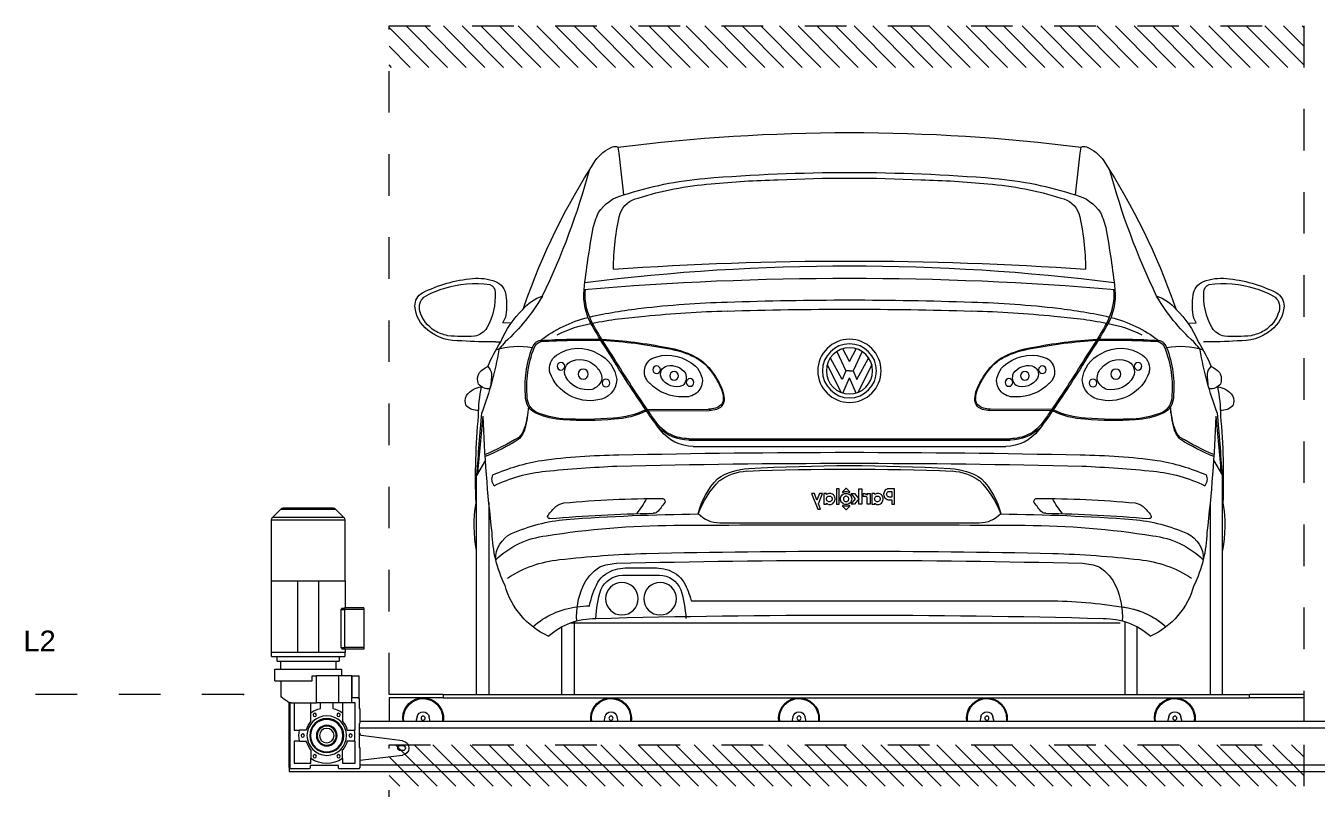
# Model space of a CAD drawing. Header units: inches. Extents: x 9.2 to 90.6, y 12.3 to 34.3.
# Drawn here: x 68.469 to 71.572, y 16.94 to 18.775 of the extents above; entities that cross this region are included whole.
import ezdxf
from ezdxf.enums import TextEntityAlignment as Align

# ---------------------------------------------------------------- set-up
doc = ezdxf.new("R2010")
doc.units = ezdxf.units.IN
doc.header["$MEASUREMENT"] = 0
doc.linetypes.add('CENTER', pattern=[10.16, 6.35, -1.27, 1.27, -1.27])
doc.linetypes.add('PHANTOM', pattern=[12.7, 6.35, -1.27, 1.27, -1.27, 1.27, -1.27])
for name, color, linetype in [('PK24-LABEL', 7, 'Continuous'), ('PK24-LOGO', 7, 'Continuous'), ('PK24E', 7, 'Continuous'), ('PK24E-COMP-CAR', 7, 'Continuous')]:
    doc.layers.add(name, color=color, linetype=linetype)
for name, color, linetype, true_color in [('PK24E-COMP-CAR_ZONE', 250, 'CENTER', 0x383e42), ('PK24E-COMP-PALLET', 132, 'Continuous', 0x00b7c8), ('PK24E-HELPER', 253, 'PHANTOM', 0xa1a1a1), ('PK24E-SYS-SHELF', 31, 'Continuous', 0xffcc5a)]:
    doc.layers.add(name, color=color, linetype=linetype, true_color=true_color)
doc.styles.get("Standard").update_dxf_attribs({"font": 'arial.ttf'})

# ---------------------------------------------------------------- blocks, each defined once
blk = doc.blocks.new('*U35')
at = {"layer": 'PK24E-COMP-CAR_ZONE', "lineweight": 5}
h = blk.add_hatch(dxfattribs=at)
h.set_pattern_fill('ANSI31', color=256)
h.set_pattern_definition([(45, (-13366.072, -11083.8307), (-2.24506403, 2.24506403), [])])
h.paths.add_polyline_path([(1018, 200.9), (798, 200.9), (798, 190.9), (1018, 190.9)])
blk.add_lwpolyline([(1018, 0), (1018, 200.9), (798, 200.9), (798, 0)], dxfattribs=at)
at = {"layer": 'PK24-LABEL', "lineweight": 5}
blk.add_attdef('LEVEL_ID', text='', height=5, dxfattribs=at).set_placement((1102.57, 10.38), align=Align.CENTER)
blk = doc.blocks.new('LOGO----DECOR-PK24')
at = {"layer": 'PK24-LOGO', "lineweight": 5}
for p, q in [((-10, 2.13), (-8.71, 2.13)), ((-10, -1.62), (-10, 2.13)), ((-9.29, 1.47), (-9.29, 0.11)), ((-8.76, 1.47), (-9.29, 1.47)), ((-9.29, 0.11), (-8.76, 0.11)), ((-8.61, 1.46), (-8.76, 1.47)), ((-8.76, 0.11), (-8.61, 0.13)), ((-8.71, 2.13), (-8.43, 2.11)), ((-8.48, 1.42), (-8.61, 1.46)), ((-8.61, 0.13), (-8.48, 0.17)), ((-8.36, 1.35), (-8.48, 1.42)), ((-8.48, 0.17), (-8.36, 0.23)), ((-8.43, 2.11), (-8.3, 2.07)), ((-8.26, 1.27), (-8.36, 1.35)), ((-8.36, 0.23), (-8.26, 0.31)), ((-8.3, 2.07), (-8.17, 2.03)), ((-8.19, 1.17), (-8.26, 1.27)), ((-8.26, 0.31), (-8.19, 0.41)), ((-8.13, 1.05), (-8.19, 1.17)), ((-8.19, 0.41), (-8.13, 0.53)), ((-8.17, 2.03), (-7.94, 1.9)), ((-8.09, 0.93), (-8.13, 1.05)), ((-8.13, 0.53), (-8.09, 0.66)), ((-8.08, 0.79), (-8.09, 0.93)), ((-8.09, 0.66), (-8.08, 0.79)), ((-7.94, 1.9), (-7.74, 1.74)), ((-7.74, 1.74), (-7.58, 1.55)), ((-7.58, 0.04), (-7.74, -0.16)), ((-7.58, 1.55), (-7.46, 1.32)), ((-7.46, 0.27), (-7.58, 0.04)), ((-7.46, 1.32), (-7.38, 1.06)), ((-7.38, 0.52), (-7.46, 0.27)), ((-7.38, 1.06), (-7.36, 0.79)), ((-7.36, 0.79), (-7.38, 0.52)), ((-7.19, -0.02), (-7.16, 0.13)), ((-7.16, 0.13), (-7.11, 0.26)), ((-7.11, 0.26), (-6.98, 0.49)), ((-6.98, 0.49), (-6.82, 0.68)), ((-6.82, 0.68), (-6.62, 0.82)), ((-6.62, 0.82), (-6.41, 0.92)), ((-6.42, 0.06), (-6.48, -0.05)), ((-6.33, 0.17), (-6.42, 0.06)), ((-6.41, 0.92), (-6.19, 0.98)), ((-6.23, 0.25), (-6.33, 0.17)), ((-6.11, 0.31), (-6.23, 0.25)), ((-6.19, 0.98), (-5.97, 1)), ((-5.98, 0.35), (-6.11, 0.31)), ((-5.84, 0.36), (-5.98, 0.35)), ((-5.97, 1), (-5.74, 0.98)), ((-5.71, 0.35), (-5.84, 0.36)), ((-5.74, 0.98), (-5.53, 0.92)), ((-5.58, 0.31), (-5.71, 0.35)), ((-5.47, 0.24), (-5.58, 0.31)), ((-5.53, 0.92), (-5.35, 0.82)), ((-5.37, 0.16), (-5.47, 0.24)), ((-5.29, 0.06), (-5.37, 0.16)), ((-5.35, 0.82), (-5.21, 0.7)), ((-5.23, -0.06), (-5.29, 0.06)), ((-5.21, 0.7), (-5.21, 0.95)), ((-5.21, 0.95), (-4.5, 0.95)), ((-4.5, 0.95), (-4.5, -1.62)), ((-3.41, 0.95), (-4.11, 0.95)), ((-4.11, 0.95), (-4.11, -1.62)), ((-3.41, 0.53), (-3.41, 0.95)), ((-3.36, 0.62), (-3.41, 0.53)), ((-3.37, -0.03), (-3.32, 0.06)), ((-3.29, 0.71), (-3.36, 0.62)), ((-3.32, 0.06), (-3.26, 0.13)), ((-3.22, 0.78), (-3.29, 0.71)), ((-3.26, 0.13), (-3.19, 0.19)), ((-3.14, 0.84), (-3.22, 0.78)), ((-3.19, 0.19), (-3.11, 0.23)), ((-3.05, 0.89), (-3.14, 0.84)), ((-3.11, 0.23), (-3.02, 0.26)), ((-2.94, 0.92), (-3.05, 0.89)), ((-3.02, 0.26), (-2.92, 0.27)), ((-2.83, 0.94), (-2.94, 0.92)), ((-2.92, 0.27), (-2.42, 0.27)), ((-2.7, 0.95), (-2.83, 0.94)), ((-2.42, 0.95), (-2.7, 0.95)), ((-2.42, 0.27), (-2.42, 0.95)), ((-1.42, 2.13), (-2.13, 2.13)), ((-2.13, 2.13), (-2.13, -1.62)), ((-1.42, -1.62), (-1.42, 2.13)), ((-0.37, 0.95), (-1.42, -0.33)), ((-0.61, -0.33), (0.44, 0.95)), ((0.44, 0.95), (-0.37, 0.95)), ((0.44, 0.19), (0.36, -0.06)), ((0.56, 0.41), (0.44, 0.19)), ((0.72, 0.61), (0.56, 0.41)), ((0.92, 0.77), (0.72, 0.61)), ((0.77, 1.32), (0.79, 1.37)), ((0.78, 1.26), (0.77, 1.32)), ((0.81, 1.24), (0.78, 1.26)), ((0.79, 1.37), (1.61, 2.19)), ((0.85, 1.23), (0.81, 1.24)), ((0.89, 1.24), (0.85, 1.23)), ((1.07, 1.32), (0.89, 1.24)), ((1.15, 0.9), (0.92, 0.77)), ((1.27, 1.37), (1.07, 1.32)), ((1.07, -0.08), (1.13, 0.03)), ((1.13, 0.03), (1.21, 0.12)), ((1.4, 0.98), (1.15, 0.9)), ((1.21, 0.12), (1.3, 0.2)), ((1.46, 1.41), (1.27, 1.37)), ((1.3, 0.2), (1.41, 0.26)), ((1.67, 1), (1.4, 0.98)), ((1.41, 0.26), (1.54, 0.3)), ((1.67, 1.42), (1.46, 1.41)), ((1.54, 0.3), (1.67, 0.31)), ((1.61, 2.19), (1.67, 2.21)), ((1.67, 2.21), (1.73, 2.19)), ((1.87, 1.41), (1.67, 1.42)), ((1.94, 0.98), (1.67, 1)), ((1.67, 0.31), (1.8, 0.3)), ((1.73, 2.19), (2.54, 1.37)), ((1.8, 0.3), (1.92, 0.26)), ((2.07, 1.37), (1.87, 1.41)), ((1.92, 0.26), (2.03, 0.2)), ((2.19, 0.9), (1.94, 0.98)), ((2.03, 0.2), (2.13, 0.12)), ((2.26, 1.32), (2.07, 1.37)), ((2.13, 0.12), (2.2, 0.03)), ((2.41, 0.77), (2.19, 0.9)), ((2.2, 0.03), (2.26, -0.08)), ((2.45, 1.24), (2.26, 1.32)), ((2.61, 0.61), (2.41, 0.77)), ((2.48, 1.23), (2.45, 1.24)), ((2.52, 1.24), (2.48, 1.23)), ((2.55, 1.26), (2.52, 1.24)), ((2.54, 1.37), (2.57, 1.32)), ((2.57, 1.32), (2.55, 1.26)), ((2.78, 0.41), (2.61, 0.61)), ((2.9, 0.19), (2.78, 0.41)), ((2.98, -0.06), (2.9, 0.19)), ((3.31, 2.13), (4.01, 2.13)), ((3.31, -1.62), (3.31, 2.13)), ((4.01, 2.13), (4.01, -1.62)), ((4.37, -0.02), (4.4, 0.13)), ((4.4, 0.13), (4.45, 0.26)), ((4.45, 0.26), (4.58, 0.49)), ((4.58, 0.49), (4.74, 0.68)), ((4.74, 0.68), (4.93, 0.82)), ((4.93, 0.82), (5.15, 0.92)), ((5.14, 0.06), (5.08, -0.05)), ((5.23, 0.17), (5.14, 0.06)), ((5.15, 0.92), (5.37, 0.98)), ((5.33, 0.25), (5.23, 0.17)), ((5.45, 0.31), (5.33, 0.25)), ((5.37, 0.98), (5.59, 1)), ((5.58, 0.35), (5.45, 0.31)), ((5.72, 0.36), (5.58, 0.35)), ((5.59, 1), (5.82, 0.98)), ((5.85, 0.35), (5.72, 0.36)), ((5.82, 0.98), (6.03, 0.92)), ((5.98, 0.31), (5.85, 0.35)), ((6.09, 0.24), (5.98, 0.31)), ((6.03, 0.92), (6.21, 0.82)), ((6.19, 0.16), (6.09, 0.24)), ((6.27, 0.06), (6.19, 0.16)), ((6.21, 0.82), (6.35, 0.7)), ((6.32, -0.06), (6.27, 0.06)), ((6.35, 0.7), (6.35, 0.95)), ((6.35, 0.95), (7.06, 0.95)), ((7.06, 0.95), (7.06, -1.62)), ((8.33, -1.51), (7.31, 0.95)), ((7.31, 0.95), (8.05, 0.95)), ((8.05, 0.95), (8.68, -0.63)), ((10, 0.95), (8.51, -2.81)), ((8.68, -0.63), (9.27, 0.95)), ((9.27, 0.95), (10, 0.95)), ((-9.29, -1.62), (-10, -1.62)), ((-8.71, -0.55), (-9.29, -0.55)), ((-9.29, -0.55), (-9.29, -1.62)), ((-8.43, -0.52), (-8.71, -0.55)), ((-8.3, -0.49), (-8.43, -0.52)), ((-8.17, -0.44), (-8.3, -0.49)), ((-7.94, -0.32), (-8.17, -0.44)), ((-7.74, -0.16), (-7.94, -0.32)), ((-7.22, -0.33), (-7.21, -0.17)), ((-7.21, -0.5), (-7.22, -0.33)), ((-7.21, -0.17), (-7.19, -0.02)), ((-7.19, -0.65), (-7.21, -0.5)), ((-7.16, -0.79), (-7.19, -0.65)), ((-7.1, -0.92), (-7.16, -0.79)), ((-6.97, -1.15), (-7.1, -0.92)), ((-6.81, -1.34), (-6.97, -1.15)), ((-6.62, -1.48), (-6.81, -1.34)), ((-6.41, -1.59), (-6.62, -1.48)), ((-6.52, -0.18), (-6.53, -0.33)), ((-6.53, -0.33), (-6.52, -0.47)), ((-6.48, -0.05), (-6.52, -0.18)), ((-6.52, -0.47), (-6.48, -0.6)), ((-6.48, -0.6), (-6.42, -0.72)), ((-6.42, -0.72), (-6.33, -0.82)), ((-6.19, -1.65), (-6.41, -1.59)), ((-6.33, -0.82), (-6.23, -0.9)), ((-6.23, -0.9), (-6.11, -0.97)), ((-5.98, -1.67), (-6.19, -1.65)), ((-6.11, -0.97), (-5.98, -1.01)), ((-5.98, -1.01), (-5.84, -1.02)), ((-5.74, -1.65), (-5.98, -1.67)), ((-5.84, -1.02), (-5.71, -1.01)), ((-5.53, -1.57), (-5.74, -1.65)), ((-5.71, -1.01), (-5.58, -0.97)), ((-5.58, -0.97), (-5.47, -0.9)), ((-5.35, -1.47), (-5.53, -1.57)), ((-5.47, -0.9), (-5.37, -0.82)), ((-5.37, -0.82), (-5.29, -0.72)), ((-5.21, -1.33), (-5.35, -1.47)), ((-5.29, -0.72), (-5.23, -0.6)), ((-5.2, -0.19), (-5.23, -0.06)), ((-5.23, -0.6), (-5.2, -0.47)), ((-5.21, -1.62), (-5.21, -1.33)), ((-5.21, -1.33), (-5.21, -1.33)), ((-4.5, -1.62), (-5.21, -1.62)), ((-5.19, -0.33), (-5.2, -0.19)), ((-5.2, -0.47), (-5.19, -0.33)), ((-4.11, -1.62), (-3.41, -1.62)), ((-3.41, -0.21), (-3.4, -0.12)), ((-3.41, -1.62), (-3.41, -0.21)), ((-3.4, -0.12), (-3.37, -0.03)), ((-2.13, -1.62), (-1.42, -1.62)), ((-1.42, -0.33), (-0.37, -1.62)), ((0.44, -1.62), (-0.61, -0.33)), ((-0.37, -1.62), (0.44, -1.62)), ((0.36, -0.06), (0.33, -0.33)), ((0.33, -0.33), (0.36, -0.6)), ((0.36, -0.6), (0.44, -0.85)), ((0.44, -0.85), (0.56, -1.08)), ((0.56, -1.08), (0.72, -1.28)), ((0.72, -1.28), (0.92, -1.44)), ((0.77, -1.98), (0.78, -1.93)), ((0.79, -2.04), (0.77, -1.98)), ((0.78, -1.93), (0.81, -1.9)), ((1.61, -2.85), (0.79, -2.04)), ((0.81, -1.9), (0.85, -1.89)), ((0.85, -1.89), (0.89, -1.9)), ((0.89, -1.9), (1.07, -1.98)), ((0.92, -1.44), (1.15, -1.56)), ((1.02, -0.33), (1.03, -0.2)), ((1.03, -0.46), (1.02, -0.33)), ((1.03, -0.2), (1.07, -0.08)), ((1.07, -0.59), (1.03, -0.46)), ((1.13, -0.7), (1.07, -0.59)), ((1.07, -1.98), (1.27, -2.04)), ((1.21, -0.79), (1.13, -0.7)), ((1.15, -1.56), (1.4, -1.64)), ((1.3, -0.87), (1.21, -0.79)), ((1.27, -2.04), (1.46, -2.07)), ((1.41, -0.93), (1.3, -0.87)), ((1.4, -1.64), (1.67, -1.67)), ((1.54, -0.97), (1.41, -0.93)), ((1.46, -2.07), (1.67, -2.09)), ((1.67, -0.98), (1.54, -0.97)), ((1.67, -2.88), (1.61, -2.85)), ((1.8, -0.97), (1.67, -0.98)), ((1.67, -1.67), (1.94, -1.64)), ((1.67, -2.09), (1.87, -2.07)), ((1.73, -2.85), (1.67, -2.88)), ((2.54, -2.04), (1.73, -2.85)), ((1.92, -0.93), (1.8, -0.97)), ((1.87, -2.07), (2.07, -2.04)), ((2.03, -0.87), (1.92, -0.93)), ((1.94, -1.64), (2.19, -1.56)), ((2.13, -0.79), (2.03, -0.87)), ((2.07, -2.04), (2.26, -1.98)), ((2.2, -0.7), (2.13, -0.79)), ((2.19, -1.56), (2.41, -1.44)), ((2.26, -0.59), (2.2, -0.7)), ((2.26, -0.08), (2.3, -0.2)), ((2.3, -0.46), (2.26, -0.59)), ((2.26, -1.98), (2.45, -1.9)), ((2.3, -0.2), (2.31, -0.33)), ((2.31, -0.33), (2.3, -0.46)), ((2.41, -1.44), (2.61, -1.28)), ((2.45, -1.9), (2.48, -1.89)), ((2.48, -1.89), (2.52, -1.9)), ((2.52, -1.9), (2.55, -1.93)), ((2.57, -1.98), (2.54, -2.04)), ((2.55, -1.93), (2.57, -1.98)), ((2.61, -1.28), (2.78, -1.08)), ((2.78, -1.08), (2.9, -0.85)), ((2.9, -0.85), (2.98, -0.6)), ((3, -0.33), (2.98, -0.06)), ((2.98, -0.6), (3, -0.33)), ((4.01, -1.62), (3.31, -1.62)), ((4.34, -0.17), (4.37, -0.02)), ((4.34, -0.33), (4.34, -0.17)), ((4.34, -0.5), (4.34, -0.33)), ((4.37, -0.65), (4.34, -0.5)), ((4.4, -0.79), (4.37, -0.65)), ((4.46, -0.92), (4.4, -0.79)), ((4.59, -1.15), (4.46, -0.92)), ((4.75, -1.34), (4.59, -1.15)), ((4.94, -1.48), (4.75, -1.34)), ((5.15, -1.59), (4.94, -1.48)), ((5.04, -0.18), (5.03, -0.33)), ((5.03, -0.33), (5.04, -0.47)), ((5.08, -0.05), (5.04, -0.18)), ((5.04, -0.47), (5.08, -0.6)), ((5.08, -0.6), (5.14, -0.72)), ((5.14, -0.72), (5.23, -0.82)), ((5.37, -1.65), (5.15, -1.59)), ((5.23, -0.82), (5.33, -0.9)), ((5.33, -0.9), (5.45, -0.97)), ((5.58, -1.67), (5.37, -1.65)), ((5.45, -0.97), (5.58, -1.01)), ((5.58, -1.01), (5.72, -1.02)), ((5.81, -1.65), (5.58, -1.67)), ((5.72, -1.02), (5.85, -1.01)), ((6.03, -1.57), (5.81, -1.65)), ((5.85, -1.01), (5.98, -0.97)), ((5.98, -0.97), (6.09, -0.9)), ((6.21, -1.47), (6.03, -1.57)), ((6.09, -0.9), (6.19, -0.82)), ((6.19, -0.82), (6.27, -0.72)), ((6.35, -1.33), (6.21, -1.47)), ((6.27, -0.72), (6.32, -0.6)), ((6.36, -0.19), (6.32, -0.06)), ((6.32, -0.6), (6.36, -0.47)), ((6.35, -1.62), (6.35, -1.33)), ((6.35, -1.33), (6.35, -1.33)), ((7.06, -1.62), (6.35, -1.62)), ((6.37, -0.33), (6.36, -0.19)), ((6.36, -0.47), (6.37, -0.33)), ((7.8, -2.81), (8.33, -1.51)), ((8.51, -2.81), (7.8, -2.81))]:
    blk.add_line(p, q, dxfattribs=at)
blk = doc.blocks.new('SEDAN--ONPALLET-BACK-COMP-PKE24')
at = {"layer": 'PK24E-COMP-CAR', "lineweight": 5}
for p, q in [((-78.19, 93.65), (-78.57, 92.66)), ((78.18, 93.65), (78.56, 92.66)), ((-83.42, 89.39), (-82.8, 90.58)), ((83.41, 89.39), (82.79, 90.58)), ((-81.39, 89.38), (-83.42, 89.39)), ((81.38, 89.38), (83.41, 89.39)), ((85.14, 84.82), (83.86, 84.82)), ((-1.8, 75.79), (-4.54, 80.95)), ((-3.03, 82.53), (-0.89, 77.91)), ((0, 80.09), (-1.62, 83.19)), ((0, 80.09), (1.61, 83.19)), ((3.03, 82.53), (0.88, 77.91)), ((1.79, 75.79), (4.53, 80.95)), ((-5.34, 79.42), (-2.11, 72.72)), ((-0.89, 77.91), (-1.8, 75.79)), ((0, 77.91), (-0.89, 77.91)), ((0, 77.91), (0.88, 77.91)), ((0.88, 77.91), (1.79, 75.79)), ((5.33, 79.42), (2.1, 72.72)), ((-1.6, 72.54), (0, 76.15)), ((1.59, 72.54), (0, 76.15)), ((-48.61, 68.57), (-33.94, 68.66)), ((-48.4, 68.25), (-33.73, 68.34)), ((48.39, 68.25), (33.72, 68.34)), ((48.6, 68.57), (33.93, 68.66)), ((38.65, 61.55), (-38.66, 61.55)), ((38.65, 61.19), (-38.66, 61.19)), ((37.58, 59.7), (-37.59, 59.7)), ((-87.57, 56.39), (-89.7, 52.69)), ((87.56, 56.39), (89.7, 52.69)), ((-89.7, 0), (-89.7, 52.69)), ((89.7, 0), (89.7, 52.69)), ((-86.74, 46.15), (-86.74, 0)), ((86.73, 46.15), (86.73, 0)), ((54.62, 28.71), (45.73, 28.71)), ((53.92, 30.48), (46.42, 30.48)), ((38.11, 22.56), (-48.96, 22.56)), ((-69.17, 0), (-69.17, 16.29)), ((-66.2, 17.52), (-66.2, 0)), ((67.12, 17.21), (-65.12, 17.21)), ((66.2, 17.52), (66.2, 0)), ((69.16, 0), (69.16, 16.29))]:
    blk.add_line(p, q, dxfattribs=at)
for centre, radius in [((0, 77.87), 7.61), ((0, 77.87), 6.51), ((0, 77.87), 5.56), ((-69.42, 78.97), 0.922), ((-64.06, 77.1), 1.21), ((-46.41, 78.14), 0.922), ((-42.21, 76.65), 1.04), ((42.2, 76.65), 1.04), ((46.4, 78.14), 0.922), ((64.06, 77.1), 1.21), ((69.41, 78.97), 0.922), ((-58.58, 74.94), 0.922), ((-38.35, 75.07), 0.922), ((38.34, 75.07), 0.922), ((58.57, 74.94), 0.922), ((45.54, 23.04), 3.91), ((54.74, 23.04), 3.91)]:
    blk.add_circle(centre, radius, dxfattribs=at)
for centre, radius, start, end in [((0, -306.42), 441.62, 82.7549, 97.2451), ((-53.72, 123.47), 8.91, 111.7295, 146.4808), ((-56.43, 130.59), 1.3, 56.0817, 117.0246), ((-1705.96, -70.58), 1662.61, 6.58929, 6.98737), ((1705.95, -70.58), 1662.61, 173.01263, 173.41071), ((56.42, 130.59), 1.3, 62.9754, 123.9183), ((53.71, 123.47), 8.91, 33.5192, 68.2705), ((73.75, 40.71), 160.89, 146.9751, 160.7906), ((-73.76, 40.71), 160.89, 19.2094, 33.0249), ((-232.16, 172.11), 175.68, 334.28, 344.8153), ((-27.15, 36.74), 87.78, 94.9922, 108.0402), ((0, -299.58), 425.19, 85.3076, 94.6924), ((0, -236.02), 360.28, 87.2594, 92.7406), ((27.14, 36.74), 87.78, 71.9598, 85.0078), ((232.15, 172.11), 175.68, 195.1847, 205.72), ((-27.01, 44.32), 78.81, 94.578, 107.6248), ((-11.48, -105.61), 229.53, 91.4347, 95.4539), ((11.48, -105.61), 229.53, 84.5461, 88.5653), ((27, 44.32), 78.81, 72.3752, 85.422), ((-52.08, 110.61), 9.85, 103.2514, 147.2793), ((-49.66, 113.65), 5.91, 101.7996, 159.3121), ((49.65, 113.65), 5.91, 20.6879, 78.2004), ((52.07, 110.61), 9.85, 32.7207, 76.7486), ((-42.4, 107.59), 19.8, 155.0777, 167.6656), ((2.09, 102.19), 58.86, 166.7004, 179.8799), ((-2.1, 102.19), 58.86, 0.1201, 13.2996), ((42.39, 107.59), 19.8, 12.3344, 24.9223), ((204.77, 65.47), 270.53, 170.1331, 173.2046), ((-204.78, 65.47), 270.53, 6.7954, 9.8669), ((0, -408.79), 511.92, 82.8586, 97.1414), ((0, -708.69), 812.99, 85.99614, 94.00386), ((-87.69, 66.79), 33.42, 95.082, 116.6494), ((-89.33, 88.38), 11.77, 69.152, 96.4359), ((-86.68, 95.66), 4.03, 6.1344, 67.6054), ((0, -661.52), 761.68, 85.1916, 94.8084), ((86.67, 95.66), 4.03, 112.3946, 173.8656), ((89.33, 88.38), 11.77, 83.5641, 110.848), ((87.68, 66.79), 33.42, 63.3506, 84.918), ((-100.94, 93.54), 3.58, 119.0895, 181.663), ((-91.84, 78.02), 20.5, 106.2161, 121.0426), ((-90, 74.41), 24.49, 81.7517, 107.9773), ((-100.63, 95.81), 15.41, 330.613, 3.6615), ((-87.23, 96.8), 1.99, 359.75, 68.1096), ((-49.29, 96.14), 14.63, 174.7585, 210.2173), ((-48.95, 96.28), 14.63, 175.1799, 210.2173), ((48.94, 96.28), 14.63, 329.7827, 4.8201), ((49.28, 96.14), 14.63, 329.7827, 5.2415), ((100.62, 95.81), 15.41, 176.3385, 209.387), ((87.22, 96.8), 1.99, 111.8904, 180.25), ((90, 74.41), 24.49, 72.0227, 98.2483), ((91.83, 78.02), 20.5, 58.9574, 73.7839), ((100.94, 93.54), 3.58, 358.337, 60.9105), ((-96.73, 93.91), 7.81, 183.5184, 233.0831), ((-100.21, 93.18), 3.25, 132.4659, 197.315), ((-111.73, 117.38), 43.53, 311.6388, 330.3946), ((-97.34, 93.67), 14.86, 347.9987, 9.3674), ((-70.54, 85.98), 10.45, 108.7213, 140.2441), ((-24.17, -125.3), 219.77, 91.3793, 96.7753), ((0, -729.84), 824.77, 87.95349, 92.04651), ((24.16, -125.3), 219.77, 83.2247, 88.6207), ((111.72, 117.38), 43.53, 209.6054, 228.3612), ((70.53, 85.98), 10.45, 39.7559, 71.2787), ((97.33, 93.67), 14.86, 170.6326, 192.0013), ((96.72, 93.91), 7.81, 306.9169, 356.4816), ((100.2, 93.18), 3.25, 342.685, 47.5341), ((-95.23, 94.63), 8.44, 196.6287, 237.6331), ((-62.99, 76.43), 22.5, 133.8314, 158.0251), ((-55.39, 60.52), 31.12, 103.9165, 127.5363), ((-37.92, -16.3), 109.91, 96.3588, 102.9332), ((-41.21, -18.05), 109.37, 94.2006, 100.8696), ((-23.53, -158.53), 250.88, 91.3516, 95.8781), ((0, -917.39), 1010.09, 88.32968, 91.67032), ((23.52, -158.53), 250.88, 84.1219, 88.6484), ((41.2, -18.05), 109.37, 79.1304, 85.7994), ((37.91, -16.3), 109.91, 77.0668, 83.6412), ((55.38, 60.52), 31.12, 52.4637, 76.0835), ((62.98, 76.43), 22.5, 21.9749, 46.1686), ((95.22, 94.63), 8.44, 302.3669, 343.3713), ((-94.05, 96.69), 11.64, 230.7729, 273.9635), ((-94.33, 97.07), 10.99, 240.4865, 257.8848), ((-90.95, 90.58), 4.42, 279.8854, 328.087), ((-56.08, 57.32), 32.54, 100.8472, 115.9658), ((23.13, 136.48), 97.51, 209.2858, 214.1647), ((23.46, 136.62), 97.51, 209.2858, 214.1647), ((-23.47, 136.62), 97.51, 325.8353, 330.7142), ((-23.13, 136.48), 97.51, 325.8353, 330.7142), ((56.07, 57.32), 32.54, 64.0342, 79.1528), ((90.94, 90.58), 4.42, 211.913, 260.1146), ((94.05, 96.69), 11.64, 266.0365, 309.2271), ((94.33, 97.07), 10.99, 282.1152, 299.5135), ((-92.89, 121.27), 35.15, 263.8729, 274.4004), ((-85.71, 196.49), 111.67, 266.1296, 270.2906), ((-57.79, 67.26), 31.44, 145.9831, 158.2919), ((-118.58, 114.5), 46.46, 317.8416, 320.3425), ((-72.97, 82.12), 3.58, 131.3061, 157.2543), ((-73.48, 82.48), 2.54, 105.7649, 159.5738), ((-74.08, 83.08), 2.14, 97.396, 125.9447), ((-63.65, -88.82), 174.34, 88.7985, 93.5194), ((-63.47, -89.09), 174.34, 88.7985, 93.5194), ((-65.58, -24.83), 110.46, 78.6349, 86.8746), ((-65.43, -25.08), 110.46, 78.6349, 86.8746), ((65.42, -25.08), 110.46, 93.1254, 101.3651), ((65.57, -24.83), 110.46, 93.1254, 101.3651), ((63.46, -89.09), 174.34, 86.4806, 91.2015), ((63.64, -88.82), 174.34, 86.4806, 91.2015), ((73.47, 82.48), 2.54, 20.4262, 74.2351), ((74.07, 83.08), 2.14, 54.0553, 82.604), ((72.96, 82.12), 3.58, 22.7457, 48.6939), ((118.57, 114.5), 46.46, 219.6575, 222.1584), ((57.78, 67.26), 31.44, 21.7081, 34.0169), ((85.7, 196.49), 111.67, 269.7094, 273.8704), ((92.88, 121.27), 35.15, 265.5996, 276.1271), ((-163.05, 96.22), 79.84, 339.1233, 350.3985), ((-79.48, 65.91), 17.88, 79.6458, 108.1931), ((-83.51, 82.79), 0.82, 140.0391, 172.0315), ((-51.77, 74.05), 26.26, 158.9072, 185.5919), ((-51.36, 73.92), 26.26, 158.9072, 185.5919), ((-68.22, 78.42), 3.94, 125.3333, 194.4275), ((-65.22, 74.11), 9.19, 58.9582, 125.0893), ((-63.8, 74.87), 7.85, 6.5791, 64.9422), ((170.36, 220), 266.59, 211.2452, 214.696), ((170.7, 220.13), 266.59, 211.2452, 214.696), ((-45.64, 77.68), 3.7, 121.086, 229.6381), ((-43.75, 71.97), 9.66, 54.2221, 113.1395), ((-47.59, 60.39), 23.38, 64.0562, 80.7119), ((-47.43, 60.14), 23.38, 64.0562, 80.7119), ((-42.55, 71.07), 11.57, 45.6275, 63.3318), ((-42.71, 70.68), 11.84, 47.2334, 62.3277), ((42.55, 71.07), 11.57, 116.6682, 134.3725), ((42.7, 70.68), 11.84, 117.6723, 132.7666), ((47.42, 60.14), 23.38, 99.2881, 115.9438), ((47.58, 60.39), 23.38, 99.2881, 115.9438), ((43.75, 71.97), 9.66, 66.8605, 125.7779), ((45.63, 77.68), 3.7, 310.3619, 58.914), ((-170.71, 220.13), 266.59, 325.304, 328.7548), ((-170.37, 220), 266.59, 325.304, 328.7548), ((63.79, 74.87), 7.85, 115.0578, 173.4209), ((65.21, 74.11), 9.19, 54.9107, 121.0418), ((68.22, 78.42), 3.94, 345.5725, 54.6667), ((51.35, 73.92), 26.26, 354.4081, 21.0928), ((79.47, 65.91), 17.88, 71.8069, 100.3542), ((51.76, 74.05), 26.26, 354.4081, 21.0928), ((83.5, 82.79), 0.82, 7.9685, 39.9609), ((163.04, 96.22), 79.84, 189.6015, 200.8767), ((-84.99, 74.09), 5.2, 112.8005, 143.886), ((-88.49, 77.06), 2.35, 2.7051, 50.7396), ((-65.76, 77.66), 2.78, 108.3649, 206.1332), ((-64.89, 75.08), 5.51, 36.9767, 108.4916), ((-62.8, 76.17), 3.2, 348.406, 43.923), ((-43.4, 77.09), 2.06, 102.2281, 208.5248), ((-43.05, 74.8), 4.37, 35.0533, 100.4062), ((-40.94, 74.99), 5.59, 5.0066, 59.5481), ((-48.8, 66.06), 19.42, 22.2374, 43.2818), ((-48.6, 66.03), 19.42, 22.2374, 43.2818), ((48.59, 66.03), 19.42, 136.7182, 157.7626), ((48.79, 66.06), 19.42, 136.7182, 157.7626), ((40.93, 74.99), 5.59, 120.4519, 174.9934), ((43.04, 74.8), 4.37, 79.5938, 144.9467), ((43.39, 77.09), 2.06, 331.4752, 77.7719), ((62.79, 76.17), 3.2, 136.077, 191.594), ((64.88, 75.08), 5.51, 71.5084, 143.0233), ((65.76, 77.66), 2.78, 333.8668, 71.6351), ((88.48, 77.06), 2.35, 129.2604, 177.2949), ((84.98, 74.09), 5.2, 36.114, 67.1995), ((-85.88, 75.84), 3.56, 158.334, 199.1479), ((-86.82, 76.71), 3.16, 219.9674, 276.0093), ((-99.21, 76.61), 13.08, 346.5453, 2.4829), ((-62.48, 80.84), 10.15, 199.572, 281.0273), ((-62.96, 79.36), 6.05, 208.8387, 280.4369), ((-63.07, 76.87), 3.67, 289.2747, 338.5219), ((-61.09, 75.93), 5.09, 276.2864, 358.2545), ((-40.4, 82.25), 10.62, 224.0368, 272.2346), ((-41.63, 78.14), 4.12, 209.6432, 291.8182), ((-41.84, 76.24), 2.6, 312.2585, 24.2049), ((-39.45, 75.68), 4.09, 262.4683, 357.1429), ((39.44, 75.68), 4.09, 182.8571, 277.5317), ((41.84, 76.24), 2.6, 155.7951, 227.7415), ((40.39, 82.25), 10.62, 267.7654, 315.9632), ((41.62, 78.14), 4.12, 248.1818, 330.3568), ((61.08, 75.93), 5.09, 181.7455, 263.7136), ((63.06, 76.87), 3.67, 201.4781, 250.7253), ((62.47, 80.84), 10.15, 258.9727, 340.428), ((62.95, 79.36), 6.05, 259.5631, 331.1613), ((99.2, 76.61), 13.08, 177.5171, 193.4547), ((86.81, 76.71), 3.16, 263.9907, 320.0326), ((85.87, 75.84), 3.56, 340.8521, 21.666), ((-88.85, 70.61), 3.56, 158.334, 199.1479), ((-87.96, 68.86), 5.2, 95.956, 143.886), ((-57.79, 67.26), 31.44, 167.564, 180.3404), ((-73.54, 71.6), 4.37, 181.3999, 243.9912), ((-36.64, 71.01), 6.29, 1.5811, 22.4164), ((-36.44, 70.98), 6.29, 1.5811, 22.4164), ((36.43, 70.98), 6.29, 157.5836, 178.4189), ((36.63, 71.01), 6.29, 157.5836, 178.4189), ((73.53, 71.6), 4.37, 296.0088, 358.6001), ((87.95, 68.86), 5.2, 36.114, 84.044), ((57.78, 67.26), 31.44, 359.6596, 12.436), ((88.84, 70.61), 3.56, 340.8521, 21.666), ((-89.18, 72.97), 4.66, 229.3781, 269.5577), ((-104.31, 71.56), 27.17, 343.7699, 355.1958), ((-104.62, 71.06), 27.47, 344.9792, 356.1913), ((-73.38, 71.54), 4.12, 182.5999, 241.1001), ((-57.63, 85.87), 19.37, 272.5053, 296.408), ((7.81, 105.64), 67.51, 213.4958, 216.2012), ((-34.14, 75.76), 7.1, 271.5702, 285.6632), ((-33.92, 75.44), 7.1, 271.5702, 285.6632), ((-32.71, 71.23), 2.36, 281.9825, 358.8445), ((-32.69, 71.2), 2.69, 284.7999, 316.228), ((-32.86, 71.05), 2.71, 321.0711, 2.2929), ((32.85, 71.05), 2.71, 177.7071, 218.9289), ((32.7, 71.23), 2.36, 181.1555, 258.0175), ((32.68, 71.2), 2.69, 223.772, 255.2001), ((33.91, 75.44), 7.1, 254.3368, 268.4298), ((34.13, 75.76), 7.1, 254.3368, 268.4298), ((-7.82, 105.64), 67.51, 323.7988, 326.5042), ((57.62, 85.87), 19.37, 243.592, 267.4947), ((73.38, 71.54), 4.12, 298.8999, 357.4001), ((104.61, 71.06), 27.47, 183.8087, 195.0208), ((104.3, 71.56), 27.17, 184.8042, 196.2301), ((89.17, 72.97), 4.66, 270.4423, 310.6219), ((75.79, 51.98), 165.71, 174.7739, 182.0473), ((2809.42, -170.04), 2907.61, 175.3087, 175.60428), ((352.68, 20.75), 443.21, 174.014, 175.7847), ((265.97, 79.98), 354.33, 182.1048, 186.6492), ((-67.85, 84.74), 18.68, 245.9927, 267.0881), ((-67.64, 85.42), 19.11, 246.1134, 265.9507), ((-63.93, 143.35), 77.17, 266.2475, 275.3212), ((-63.75, 143.08), 77.17, 266.2475, 275.3212), ((-57.44, 85.6), 19.37, 272.5053, 296.408), ((7.47, 105.51), 67.51, 213.4958, 218.3507), ((-39.02, 70.72), 9.11, 212.922, 244.1396), ((39.01, 70.72), 9.11, 295.8604, 327.078), ((-7.48, 105.51), 67.51, 321.6493, 326.5042), ((57.43, 85.6), 19.37, 243.592, 267.4947), ((63.74, 143.08), 77.17, 264.6788, 273.7525), ((63.93, 143.35), 77.17, 264.6788, 273.7525), ((67.84, 84.74), 18.68, 272.9119, 294.0073), ((67.63, 85.42), 19.11, 274.0493, 293.8866), ((-265.98, 79.98), 354.33, 353.3508, 357.8952), ((-352.68, 20.75), 443.21, 4.2153, 5.986), ((-2809.43, -170.04), 2907.61, 4.39572, 4.6913), ((-75.79, 51.98), 165.71, 357.9527, 5.2261), ((-83.55, 65.41), 5.65, 313.568, 344.996), ((-82.6, 65.28), 4.56, 311.6151, 343.2193), ((-38.58, 71.66), 10.46, 225.3338, 269.5882), ((-37.58, 69.58), 9.88, 217.078, 269.9506), ((-38.58, 72.01), 10.46, 245.0495, 269.5882), ((37.57, 69.58), 9.88, 270.0494, 322.922), ((38.57, 71.66), 10.46, 270.4118, 314.6662), ((38.57, 72.01), 10.46, 270.4118, 294.9505), ((83.54, 65.41), 5.65, 195.004, 226.432), ((82.59, 65.28), 4.56, 196.7807, 228.3849), ((-116.42, 123.58), 71.88, 293.5828, 300.8433), ((-108.59, 107.95), 54.88, 292.4492, 301.8145), ((116.41, 123.58), 71.88, 239.1567, 246.4172), ((108.58, 107.95), 54.88, 238.1855, 247.5508), ((-66.72, 10), 46.88, 98.9464, 113.9994), ((-54.94, -79.6), 137.24, 90.2414, 97.9856), ((0, -2380.61), 2438.88, 88.69566, 91.30434), ((54.93, -79.6), 137.24, 82.0144, 89.7586), ((66.71, 10), 46.88, 66.0006, 81.0536), ((-83.38, 51.8), 2.62, 156.973, 216.933), ((-69.7, 17.95), 35.93, 95.4667, 116.0357), ((-41.61, -262.18), 317.46, 92.5894, 95.6973), ((0, -2232.03), 2287.67, 88.5987, 91.4013), ((-23.69, 39.97), 14.4, 92.2366, 124.1195), ((-23.76, 40.64), 13.17, 94.1085, 124.5148), ((0, -610.72), 664.95, 87.87096, 92.12904), ((0, -355.01), 410.08, 86.6107, 93.3893), ((23.68, 39.97), 14.4, 55.8805, 87.7634), ((23.75, 40.64), 13.17, 55.4852, 85.8915), ((41.6, -262.18), 317.46, 84.3027, 87.4106), ((69.69, 17.95), 35.93, 63.9643, 84.5333), ((83.37, 51.8), 2.62, 323.067, 23.027), ((2809.42, -170.04), 2907.61, 175.62198, 175.6727), ((-17.88, 38.78), 19.09, 136.6482, 165.8865), ((-14.41, 35.01), 23.55, 135.5932, 159.0401), ((14.4, 35.01), 23.55, 20.9599, 44.4068), ((17.87, 38.78), 19.09, 14.1135, 43.3518), ((-2809.43, -170.04), 2907.61, 4.3273, 4.37802), ((352.68, 20.75), 443.21, 176.4858, 176.7268), ((-44.85, -217.27), 264.45, 90.0435, 95.1729), ((-68.41, 57.32), 22.05, 321.2025, 332.5189), ((-45.03, 46.52), 0.654, 331.6626, 91.1726), ((45.02, 46.52), 0.654, 88.8274, 208.3374), ((44.84, -217.27), 264.45, 84.8271, 89.9565), ((68.4, 57.32), 22.05, 207.4811, 218.7975), ((-352.68, 20.75), 443.21, 3.2732, 3.5142), ((-58.14, 40.66), 32.14, 170.3307, 190.778), ((-59.03, 33.06), 16.81, 133.5564, 143.3233), ((-39.58, -347.1), 390.78, 91.1215, 94.7687), ((-68.21, 42.45), 3.68, 97.5284, 130.7059), ((-47.26, 45.68), 2.08, 270.8094, 297.0382), ((-58.82, 55.48), 17.09, 317.0406, 327.1704), ((58.81, 55.48), 17.09, 212.8296, 222.9594), ((47.25, 45.68), 2.08, 242.9618, 269.1906), ((39.57, -347.1), 390.78, 85.2313, 88.8785), ((68.2, 42.45), 3.68, 49.2941, 82.4716), ((59.02, 33.06), 16.81, 36.6767, 46.4436), ((58.13, 40.66), 32.14, 349.222, 9.6693), ((-64.02, -0.45), 42.79, 95.542, 113.7908), ((-41.54, -156.28), 196.99, 90.1986, 99.1748), ((-72.12, 42.8), 0.482, 142.3699, 277.1199), ((-31.53, -466.81), 510.26, 90.5461, 94.1151), ((0, -8552.83), 8593.65, 89.718539, 90.281461), ((-31.12, 48.67), 7.43, 224.7434, 269.4027), ((0, 22989.93), 22948.71, 269.92213, 270.07787), ((31.11, 48.67), 7.43, 270.5973, 315.2566), ((31.52, -466.81), 510.26, 85.8849, 89.4539), ((41.53, -156.28), 196.99, 80.8252, 89.8014), ((64.01, -0.45), 42.79, 66.2092, 84.458), ((72.12, 42.8), 0.482, 262.8801, 37.6301), ((-54.54, 39.92), 31.45, 181.7482, 205.8275), ((-78.49, 32.72), 6.6, 114.9777, 182.617), ((-70.34, 17.07), 21.29, 97.0414, 133.857), ((70.33, 17.07), 21.29, 46.143, 82.9586), ((78.48, 32.72), 6.6, 357.383, 65.0223), ((54.53, 39.92), 31.45, 334.1725, 358.2518), ((0, -2120.36), 2154.85, 88.69904, 91.30096), ((-66.73, 3.96), 28.65, 96.0498, 122.8908), ((-41.55, -213.86), 247.91, 91.7049, 96.5297), ((-55.22, 18.26), 13.33, 93.6881, 111.224), ((-55.22, 18.26), 13.33, 93.6881, 111.224), ((0, -2168.54), 2200.81, 88.54008, 91.45992), ((41.54, -213.86), 247.91, 83.4703, 88.2951), ((55.21, 18.26), 13.33, 68.776, 86.3119), ((66.72, 3.96), 28.65, 57.1092, 83.9502), ((-54.78, 22.08), 10.09, 121.436, 157.6945), ((-54.78, 22.08), 10.09, 121.436, 157.6945), ((45.93, 23.06), 7.27, 105.1254, 147.1976), ((45.79, 23.04), 5.67, 90.6063, 157.4654), ((47.28, 18.15), 12.36, 93.9934, 105.2321), ((53.06, 18.15), 12.36, 74.7679, 86.0066), ((54.42, 22.83), 5.88, 23.8599, 88.0683), ((54.41, 23.06), 7.27, 32.8024, 74.8746), ((54.78, 22.08), 10.09, 22.3055, 58.564), ((-64.65, 31.23), 18.87, 195.3959, 245.6192), ((-48.32, 18.76), 17.33, 155.662, 183.5415), ((-48.32, 18.76), 17.33, 155.662, 183.5415), ((56.53, 18.01), 18.97, 151.7048, 166.1199), ((70.43, 16.32), 31.17, 163.4328, 176.3751), ((29.92, 16.32), 31.17, 3.6249, 16.5672), ((43.82, 18.01), 18.97, 10.2039, 28.2952), ((48.31, 18.76), 17.33, 356.4585, 24.338), ((64.65, 31.23), 18.87, 294.3808, 344.6041), ((-46.41, -100.54), 123.12, 91.1858, 99.6346), ((-63.17, 1.64), 19.59, 96.8462, 131.6433), ((-63.17, 1.64), 19.59, 101.337, 131.6433), ((0.04, -2217.3), 2236.42, 88.43528, 91.56492), ((44.33, -191.47), 213.61, 84.3158, 85.1241), ((63.16, 1.64), 19.59, 48.3567, 83.1538), ((-61.12, 1.11), 17.19, 89.7128, 131.2171), ((-61.12, 1.11), 17.19, 89.7128, 131.2171), ((61.11, 1.11), 17.19, 48.7829, 90.2872)]:
    blk.add_arc(centre, radius, start, end, dxfattribs=at)
at = {"linetype": 'Continuous', "lineweight": 5}
blk.add_blockref('LOGO----DECOR-PK24', (-0.86, 47.39), dxfattribs=at)
blk = doc.blocks.new('*U34')
at = {"layer": 'PK24E-COMP-CAR_ZONE', "lineweight": 5}
h = blk.add_hatch(dxfattribs=at)
h.set_pattern_fill('ANSI31', color=256)
h.set_pattern_definition([(45, (-13366.072, -11123.8307), (-2.24506403, 2.24506403), [])])
h.paths.add_polyline_path([(1018, 160.9), (798, 160.9), (798, 150.9), (1018, 150.9)])
blk.add_lwpolyline([(1018, 0), (1018, 160.9), (798, 160.9), (798, 0)], dxfattribs=at)
at = {"layer": 'PK24E-COMP-PALLET', "lineweight": 5}
for p, q in [((798, 0), (798, -0.8)), ((798, 0), (811.01, 0)), ((1004.99, 0), (811.01, 0)), ((811.01, -0.8), (811.01, 0)), ((1004.99, 0), (1018, 0)), ((1004.99, 0), (1004.99, -0.8)), ((798, -0.8), (798, -6.5)), ((798, -0.8), (811.01, -0.8)), ((1004.99, -0.8), (811.01, -0.8)), ((1004.99, -0.8), (1018, -0.8)), ((1018, -0.8), (1018, -6.5))]:
    blk.add_line(p, q, dxfattribs=at)
at = {"layer": 'PK24E-HELPER', "lineweight": 5}
blk.add_line((1053, 0), (1103, 0), dxfattribs=at)
blk.add_point((1053, 0), dxfattribs=at)
at = {"layer": 'PK24E-SYS-SHELF', "lineweight": 5}
for p, q in [((1030.86, 44.62), (1028.86, 42.62)), ((1037.43, 44.62), (1030.86, 44.62)), ((1031.42, 44.85), (1043.44, 44.85)), ((1044, 44.62), (1037.43, 44.62)), ((1046, 42.62), (1044, 44.62)), ((1028.63, 42.06), (1028.63, 38.16)), ((1037.43, 42.06), (1028.63, 42.06)), ((1028.86, 42.62), (1037.43, 42.62)), ((1037.43, 42.62), (1046, 42.62)), ((1046.23, 42.06), (1037.43, 42.06)), ((1046.23, 27.35), (1046.23, 42.06)), ((1028.63, 37.68), (1028.63, 27.35)), ((1034.9, 27.35), (1028.46, 27.35)), ((1028.46, 20.83), (1028.46, 27.35)), ((1039.96, 27.35), (1034.9, 27.35)), ((1034.9, 10.2), (1034.9, 27.35)), ((1046.28, 27.35), (1039.96, 27.35)), ((1039.96, 10.2), (1039.96, 27.35)), ((1046.28, 10.2), (1046.28, 27.35)), ((1024.08, 20.83), (1024.08, 20.47)), ((1024.08, 20.83), (1028.73, 20.83)), ((1024.08, 20.47), (1024.08, 11.28)), ((1024.08, 20.47), (1028.73, 20.47)), ((1028.73, 20.83), (1028.73, 20.47)), ((1029.37, 20.77), (1028.73, 20.75)), ((1028.73, 20.47), (1028.73, 11.28)), ((1029.55, 20.46), (1028.73, 20.45)), ((1029.55, 20.46), (1029.55, 11.29)), ((1024.08, 11.28), (1024.08, 10.92)), ((1024.08, 11.28), (1028.73, 11.28)), ((1024.08, 10.92), (1028.73, 10.92)), ((1028.46, 10.2), (1028.46, 10.92)), ((1034.9, 10.2), (1028.46, 10.2)), ((1028.63, 10.2), (1028.63, 9.1)), ((1029.55, 11.29), (1028.73, 11.3)), ((1028.73, 11.28), (1028.73, 10.92)), ((1029.37, 10.98), (1028.73, 11)), ((1039.96, 10.2), (1034.9, 10.2)), ((1046.28, 10.2), (1039.96, 10.2)), ((1046.23, 9.1), (1046.23, 10.2)), ((1046.23, 9.1), (1028.63, 9.1)), ((1029.96, 9.1), (1029.96, 8)), ((1044.9, 8), (1029.96, 8)), ((1030.81, 8), (1030.81, 6.1)), ((1044.05, 6.1), (1044.05, 8)), ((1044.9, 8), (1044.9, 9.1)), ((1026.98, 4.5), (1025.18, 4.5)), ((1025.18, -0.7), (1025.18, 4.5)), ((1026.98, -2), (1026.98, 4.5)), ((1026.98, 4.5), (1030.11, 4.5)), ((1026.98, 4.5), (1026.98, -0.7)), ((1029.43, 6.1), (1029.43, 4.5)), ((1045.43, 6.1), (1029.43, 6.1)), ((1030.11, 4.5), (1035.48, 4.5)), ((1030.11, 4.5), (1030.11, -2)), ((1035.48, -2), (1035.48, 4.5)), ((1036.52, 4.5), (1035.48, 4.5)), ((1036.52, 3.3), (1036.52, 4.5)), ((1045.43, 3.3), (1036.52, 3.3)), ((1043.98, 3.3), (1043.98, -0.6)), ((1045.43, 3.3), (1045.43, 6.1)), ((1025.48, -0.7), (1025.18, -1)), ((1026.98, -0.7), (1025.18, -0.7)), ((1025.18, -1), (1025.18, -0.7)), ((1025.18, -1), (1025.18, -3.4)), ((1026.18, -2), (1026.98, -2)), ((1026.18, -8.6), (1026.18, -2)), ((1026.98, -2), (1030.11, -2)), ((1029.18, -2), (1029.18, -4.38)), ((1030.11, -2), (1035.48, -2)), ((1031.48, -2), (1031.48, -3.37)), ((1034.48, -3.37), (1034.48, -2)), ((1041.57, -2), (1035.48, -2)), ((1036.78, -4.38), (1036.78, -2)), ((1040.78, -2), (1040.78, -8.6)), ((1041.57, -2), (1041.78, -2)), ((1041.78, -17.8), (1041.78, -2)), ((1041.78, -2), (1041.98, -2)), ((1041.98, -17.6), (1041.98, -2)), ((827.27, -6.5), (827.54, -5.35)), ((830.46, -5.35), (830.73, -6.5)), ((872.47, -6.5), (872.74, -5.35)), ((875.66, -5.35), (875.93, -6.5)), ((917.67, -6.5), (917.94, -5.35)), ((920.86, -5.35), (921.13, -6.5)), ((962.87, -6.5), (963.14, -5.35)), ((966.06, -5.35), (966.33, -6.5)), ((1008.07, -6.5), (1008.34, -5.35)), ((1011.26, -5.35), (1011.53, -6.5)), ((1024.98, -3.4), (1024.98, -6.9)), ((1025.18, -3.4), (1024.98, -3.4)), ((1029.18, -4.38), (1029.18, -6.5)), ((1036.78, -6.5), (1036.78, -4.38)), ((120.5, -6.5), (1024.98, -6.5)), ((1025.18, -8), (120.5, -8)), ((1024.98, -6.9), (1025.18, -7.1)), ((1025.18, -7.1), (1025.18, -12.7)), ((1026.18, -8.6), (1026.41, -8.6)), ((1028.05, -8.6), (1026.41, -8.6)), ((1037.91, -8.6), (1039.55, -8.6)), ((1040.78, -8.6), (1039.55, -8.6)), ((1015.28, -12.29), (1014.68, -12.29)), ((1014.76, -11.16), (1024.72, -9.88)), ((1026.18, -11.2), (1026.41, -11.2)), ((1026.18, -16.5), (1026.18, -11.2)), ((1026.41, -11.2), (1028.05, -11.2)), ((1039.55, -11.2), (1037.91, -11.2)), ((1039.55, -11.2), (1040.78, -11.2)), ((1040.78, -11.2), (1040.78, -16.5)), ((1014.68, -13.51), (1015.28, -13.51)), ((1024.98, -15.79), (1014.78, -14.64)), ((1025.18, -12.7), (1024.98, -12.9)), ((1024.98, -12.9), (1024.98, -17.6)), ((1029.18, -15.42), (1029.18, -13.3)), ((1029.18, -15.42), (1029.18, -16.5)), ((1036.78, -13.3), (1036.78, -15.42)), ((1036.78, -16.5), (1036.78, -15.42)), ((120.5, -17), (1024.98, -17)), ((1041.98, -18.5), (120.5, -18.5)), ((1024.98, -17.6), (1025.28, -17.9)), ((1025.28, -17.9), (1029.98, -17.9)), ((1029.18, -16.5), (1026.18, -16.5)), ((1029.98, -17.9), (1030.18, -17.7)), ((1030.18, -17.1), (1036.98, -17.1)), ((1030.18, -17.7), (1030.18, -17.1)), ((1040.78, -16.5), (1036.78, -16.5)), ((1036.98, -17.1), (1036.98, -17.7)), ((1036.98, -17.7), (1037.18, -17.9)), ((1037.18, -17.9), (1041.68, -17.9)), ((1041.68, -17.9), (1041.78, -17.8)), ((1041.78, -17.8), (1041.98, -17.6)), ((1041.98, -17.6), (1041.98, -18.5))]:
    blk.add_line(p, q, dxfattribs=at)
at = {"layer": 'PK24E-SYS-SHELF', "lineweight": 5, "flags": 128}
for points in [[(1041.98, -2), (1042.43, -1.69), (1042.86, -1.39), (1043.26, -1.11), (1043.63, -0.84), (1043.98, -0.6)], [(1024.72, -9.88), (1024.98, -9.83), (1025.18, -9.77)]]:
    blk.add_lwpolyline(points, dxfattribs=at)
at = {"layer": 'PK24E-SYS-SHELF', "lineweight": 5}
for centre, radius in [((829, -5.7), 0.5), ((874.2, -5.7), 0.5), ((919.4, -5.7), 0.5), ((964.6, -5.7), 0.5), ((1009.8, -5.7), 0.5), ((1032.98, -9.9), 4.75), ((1032.98, -9.9), 4.1), ((1032.98, -9.9), 4), ((1032.98, -9.9), 3.9), ((1030.11, -4.92), 0.4), ((1035.86, -4.92), 0.4), ((1032.98, -9.9), 2.5), ((1032.98, -9.9), 2.3), ((1032.98, -9.9), 1.75), ((1027.23, -9.9), 0.4), ((1038.73, -9.9), 0.4), ((1030.11, -14.88), 0.4), ((1035.86, -14.88), 0.4)]:
    blk.add_circle(centre, radius, dxfattribs=at)
for centre, radius, start, end in [((1031.42, 44.05), 0.8, 90, 135), ((1043.44, 44.05), 0.8, 45, 90), ((1029.43, 42.06), 0.8, 135, 180), ((1045.43, 42.06), 0.8, 0, 45), ((829, -5.7), 4.9, 350.6035, 168.3689), ((829, -5.7), 4.7, 350.1998, 168.3689), ((874.2, -5.7), 4.9, 350.6035, 168.3689), ((874.2, -5.7), 4.7, 350.1998, 168.3689), ((919.4, -5.7), 4.9, 350.6035, 168.3689), ((919.4, -5.7), 4.7, 350.1998, 168.3689), ((964.6, -5.7), 4.9, 350.6035, 168.3689), ((964.6, -5.7), 4.7, 350.1998, 168.3689), ((1009.8, -5.7), 4.9, 350.6035, 168.3689), ((1009.8, -5.7), 4.7, 350.1998, 168.3689), ((829, -5.7), 4.9, 168.3689, 189.3965), ((829, -5.7), 4.7, 168.3689, 189.8002), ((829, -5.7), 1.5, 13.4634, 166.5366), ((874.2, -5.7), 4.9, 168.3689, 189.3965), ((874.2, -5.7), 4.7, 168.3689, 189.8002), ((874.2, -5.7), 1.5, 13.4634, 166.5366), ((919.4, -5.7), 4.9, 168.3689, 189.3965), ((919.4, -5.7), 4.7, 168.3689, 189.8002), ((919.4, -5.7), 1.5, 13.4634, 166.5366), ((964.6, -5.7), 4.9, 168.3689, 189.3965), ((964.6, -5.7), 4.7, 168.3689, 189.8002), ((964.6, -5.7), 1.5, 13.4634, 166.5366), ((1009.8, -5.7), 4.9, 168.3689, 189.3965), ((1009.8, -5.7), 4.7, 168.3689, 189.8002), ((1009.8, -5.7), 1.5, 13.4634, 166.5366), ((1032.98, -9.9), 6.7, 102.9371, 124.5527), ((1032.98, -9.9), 6.7, 55.4473, 77.0629), ((1026.48, -9.9), 1.55, 147.0041, 177.9348), ((1032.98, -9.9), 6.7, 168.8119, 191.1881), ((1032.98, -9.9), 5.1, 138.1675, 165.2322), ((1032.98, -9.9), 5.1, 14.7678, 41.8325), ((1032.98, -9.9), 6.7, 348.8119, 11.1881), ((1014.98, -12.9), 1.75, 97.3268, 263.56), ((1014.68, -12.9), 0.61, 90, 270), ((1015.28, -12.9), 0.61, 270, 90), ((1032.98, -9.9), 5.1, 194.7678, 221.8325), ((1032.98, -9.9), 5.1, 318.1675, 345.2322), ((1032.98, -9.9), 6.7, 235.4473, 304.5527)]:
    blk.add_arc(centre, radius, start, end, dxfattribs=at)
for centre, major_axis, start_param, end_param in [((1037.43, 25.65), (6.62, 6.74), 2.882142, 2.921612), ((1037.43, 6.1), (-6.62, 6.74), 0.21998, 0.259451)]:
    blk.add_ellipse(centre, major_axis=major_axis, ratio=0.963647, start_param=start_param, end_param=end_param, dxfattribs=at)
blk.add_open_spline([(1028.63, 38.16), (1028.63, 38.15), (1028.63, 38.15), (1028.63, 38.11), (1028.63, 38.05), (1028.63, 37.97), (1028.63, 37.89), (1028.63, 37.81), (1028.63, 37.74), (1028.63, 37.69), (1028.63, 37.67), (1028.63, 37.68), (1028.63, 37.68)], degree=3, knots=[0, 0, 0, 0, 0.106429, 0.212827, 0.319695, 0.427386, 0.535619, 0.643874, 0.751735, 0.859119, 0.966135, 1, 1, 1, 1], dxfattribs=at)
at = {"layer": 'PK24E', "lineweight": 5}
blk.add_blockref('SEDAN--ONPALLET-BACK-COMP-PKE24', (907.25, 0), dxfattribs=at)
at = {"layer": 'PK24-LABEL', "lineweight": 5}
blk.add_attdef('LEVEL_ID', text='', height=5, dxfattribs=at).set_placement((1102.57, 10.38), align=Align.CENTER)

msp = doc.modelspace()

# ---------------------------------------------------------------- block references
at = {"layer": 'PK24E', "lineweight": 5}
ref = msp.add_blockref('*U34', (79.5224, 17.1656), dxfattribs=dict(at, xscale=-0.01, yscale=0.01, zscale=0.01, rotation=359.9999999999996))
ref.add_attrib('LEVEL_ID', 'L2', dxfattribs={"layer": 'PK24-LABEL', "lineweight": 5, "height": 0.05, "rotation": 360}).set_placement((68.5019, 17.2694), align=Align.CENTER)
ref = msp.add_blockref('*U34', (79.5224, 17.1656), dxfattribs=dict(at, xscale=-0.01, yscale=0.01, zscale=0.01, rotation=359.9999999999996))
ref.add_attrib('LEVEL_ID', 'L2', dxfattribs={"layer": 'PK24-LABEL', "lineweight": 5, "height": 0.05, "rotation": 360}).set_placement((68.5019, 17.2694), align=Align.CENTER)
at = {"layer": 'PK24E', "lineweight": 5, "xscale": -0.01, "yscale": 0.01, "zscale": 0.01, "rotation": 359.9999999999996}
msp.add_blockref('*U35', (79.5224, 15.0356), dxfattribs=at)
msp.add_blockref('*U35', (79.5224, 15.0356), dxfattribs=at)

doc.saveas('drawing.dxf')
